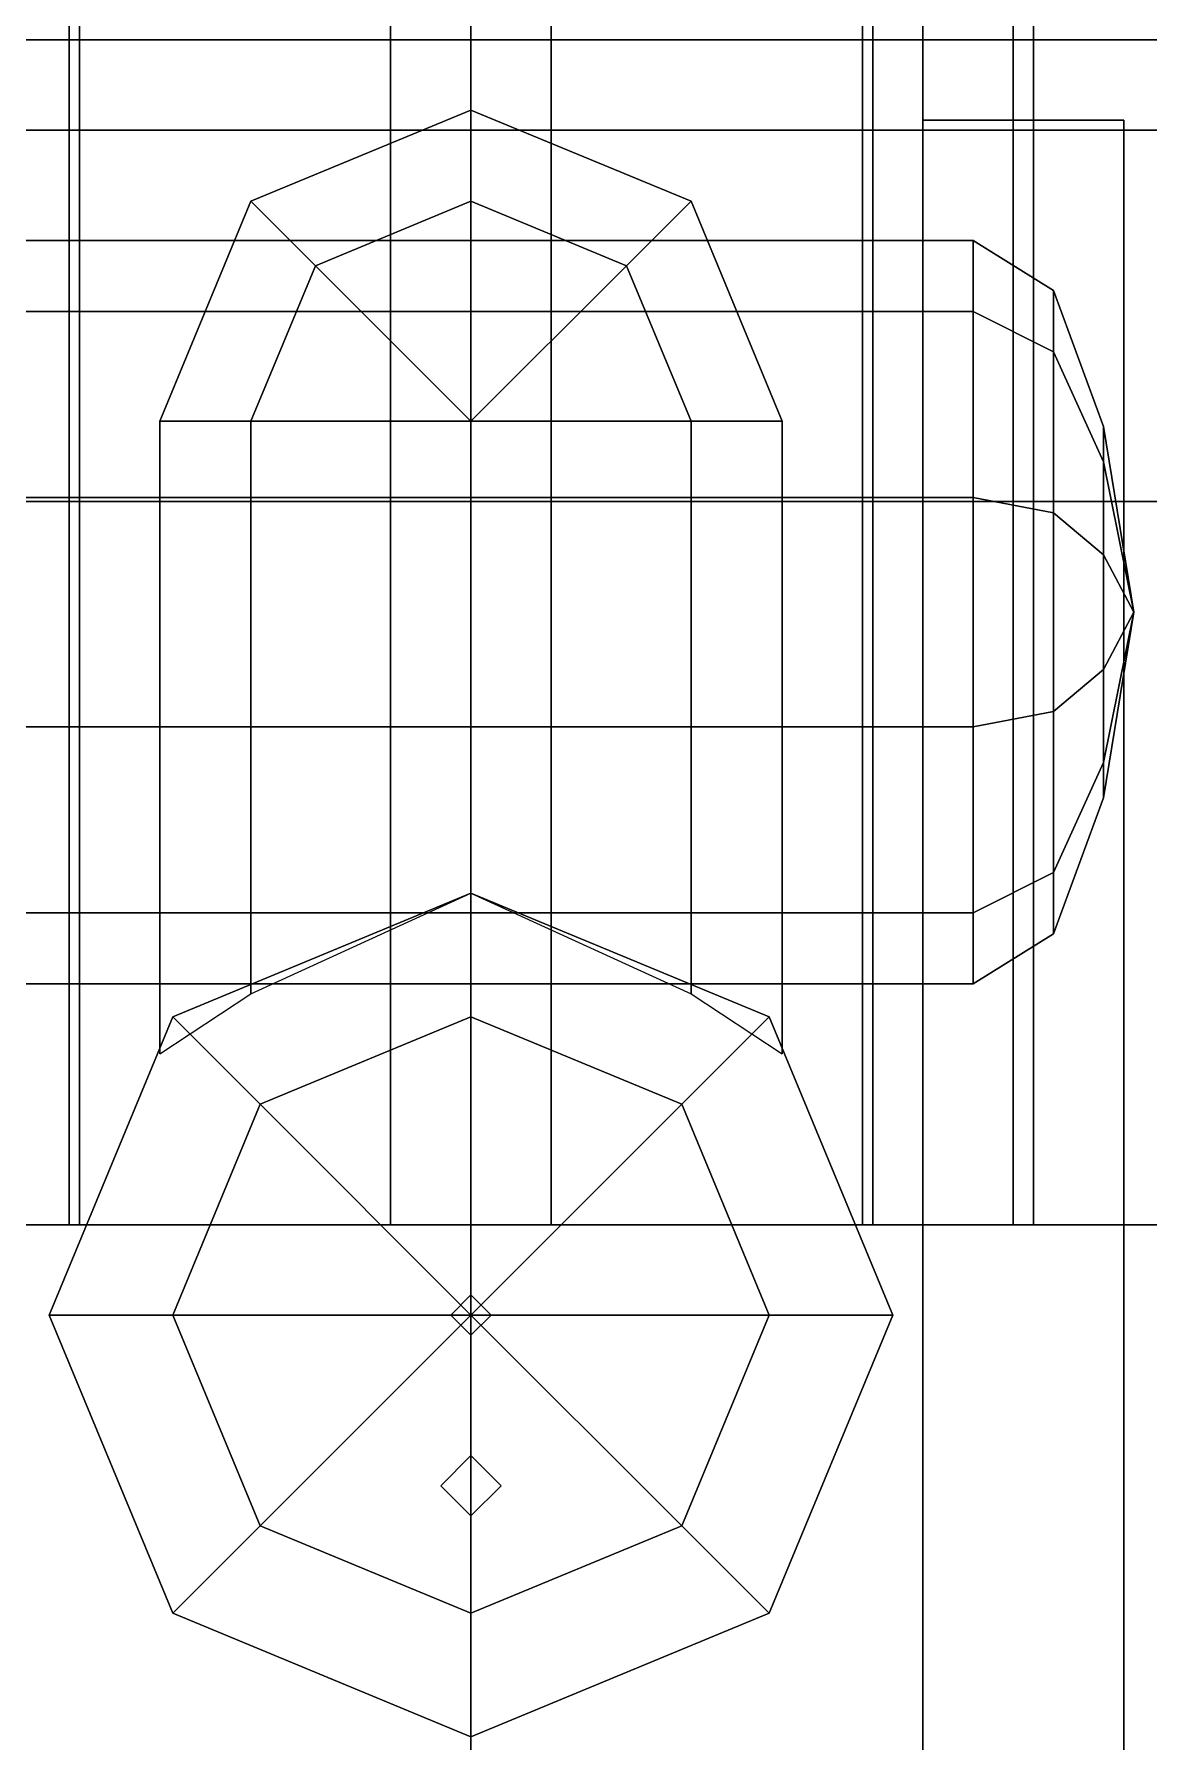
# Model space of a CAD drawing. Header units: millimetres. Extents: x -1.5 to 3, y -6.1 to 15.5.
# Drawn here: x -0.435 to 0.675, y 2.035 to 3.736 of the extents above; entities that cross this region are included whole.
import ezdxf

# ---------------------------------------------------------------- set-up
doc = ezdxf.new("R2010")
doc.units = ezdxf.units.MM

msp = doc.modelspace()

# ---------------------------------------------------------------- linework, layer by layer
for points in [[(1.45, 5.07, 1.98), (1.45, -3.29, 1.98), (-1.45, -3.29, 1.98), (-1.45, 5.07, 1.98)], [(-1.45, 5.07, 2.07), (-1.45, -3.29, 2.07), (1.45, -3.29, 2.07), (1.45, 5.07, 2.07)], [(0, 4.7, 3.89), (-0.45, 4.7, 3.7694), (-0.45, -1.52, 3.7694), (0, -1.52, 3.89)], [(-0.45, 4.7, 2.2106), (0, 4.7, 2.09), (0, -1.52, 2.09), (-0.45, -1.52, 2.2106)], [(0.45, 4.7, 3.7694), (0, 4.7, 3.89), (0, -1.52, 3.89), (0.45, -1.52, 3.7694)], [(0, 4.7, 2.09), (0.45, 4.7, 2.2106), (0.45, -1.52, 2.2106), (0, -1.52, 2.09)], [(0.7794, 4.7, 3.44), (0.45, 4.7, 3.7694), (0.45, -1.52, 3.7694), (0.7794, -1.52, 3.44)], [(0.45, 4.7, 2.2106), (0.7794, 4.7, 2.54), (0.7794, -1.52, 2.54), (0.45, -1.52, 2.2106)], [(-0.4, 2.55, -12.77), (-0.4, 4.06, -12.77), (-0.56, 4.06, -12.82), (-0.56, 2.55, -12.82)], [(-0.54, 2.55, -12.85), (-0.54, 4.06, -12.85), (-0.39, 4.06, -12.8), (-0.39, 2.55, -12.8)], [(-0.08, 2.55, -12.69), (-0.08, 4.06, -12.69), (-0.4, 4.06, -12.77), (-0.4, 2.55, -12.77)], [(-0.39, 2.55, -12.8), (-0.39, 4.06, -12.8), (-0.08, 4.06, -12.73), (-0.08, 2.55, -12.73)], [(-0.08, 2.55, -12.73), (-0.08, 4.06, -12.73), (0.08, 4.06, -12.73), (0.08, 2.55, -12.73)], [(0.08, 2.55, -12.69), (0.08, 4.06, -12.69), (-0.08, 4.06, -12.69), (-0.08, 2.55, -12.69)], [(0.08, 4.06, -12.69), (0.08, 2.55, -12.69), (0.4, 2.55, -12.77), (0.4, 4.06, -12.77)], [(0.39, 4.06, -12.8), (0.39, 2.55, -12.8), (0.08, 2.55, -12.73), (0.08, 4.06, -12.73)], [(0.54, 4.06, -12.85), (0.54, 2.55, -12.85), (0.39, 2.55, -12.8), (0.39, 4.06, -12.8)], [(0.4, 4.06, -12.77), (0.4, 2.55, -12.77), (0.56, 2.55, -12.82), (0.56, 4.06, -12.82)], [(0.85, 4.06, -12.98), (0.85, 2.55, -12.98), (0.54, 2.55, -12.85), (0.54, 4.06, -12.85)], [(0.56, 4.06, -12.82), (0.56, 2.55, -12.82), (0.89, 2.55, -12.96), (0.89, 4.06, -12.96)], [(1.46, 3.73, -16.08), (1.5, 3.27, -16.08), (-1.5, 3.27, -16.08), (-1.46, 3.73, -16.08)], [(1.46, 3.73, -14.74), (1.46, 3.73, -16.08), (-1.46, 3.73, -16.08), (-1.46, 3.73, -14.74)], [(1.42, 3.73, -14.74), (-1.42, 3.73, -14.74), (-1.46, 3.27, -14.74), (1.46, 3.27, -14.74)], [(0, 3.66, 3.89), (-0.2192, 3.5692, 3.83), (-0.2192, 3.5692, 4.03), (0, 3.66, 4.03)], [(0, 3.5692, 4.22), (0, 3.66, 4.03), (-0.2192, 3.5692, 4.03), (-0.155, 3.505, 4.22)], [(0.2192, 3.5692, 3.83), (0, 3.66, 3.89), (0, 3.66, 4.03), (0.2192, 3.5692, 4.03)], [(0.155, 3.505, 4.22), (0.2192, 3.5692, 4.03), (0, 3.66, 4.03), (0, 3.5692, 4.22)], [(-1.1, 3.64, 2.07), (0, 3.64, 2.07), (0, 3.64, 2.09), (-0.45, 3.64, 2.2106)], [(0.45, 3.64, 2.2106), (0, 3.64, 2.09), (0, 3.64, 2.07), (1.1, 3.64, 2.07)], [(0.45, 3.65, 0.52), (0.45, -3.82, 0.52), (0.45, -4.09, 1.35), (0.45, 3.65, 1.35)], [(0.45, 3.65, 1.35), (0.45, -4.09, 1.35), (0.65, -4.09, 1.35), (0.65, 3.65, 1.35)], [(0.65, 3.65, 1.35), (0.65, 3.65, 0.52), (0.45, 3.65, 0.52), (0.45, 3.65, 1.35)], [(0.65, 3.65, 0.52), (0.65, -3.82, 0.52), (0.45, -3.82, 0.52), (0.45, 3.65, 0.52)], [(0.7794, 3.64, 2.54), (0.45, 3.64, 2.2106), (1.1, 3.64, 2.07), (1.1, 3.64, 2.17)], [(0.65, -4.09, 1.35), (0.65, -3.82, 0.52), (0.65, 3.65, 0.52), (0.65, 3.65, 1.35)], [(-0.2192, 3.5692, 3.83), (-0.31, 3.35, 3.78), (-0.31, 3.35, 4.03), (-0.2192, 3.5692, 4.03)], [(-0.155, 3.505, 4.22), (-0.2192, 3.5692, 4.03), (-0.31, 3.35, 4.03), (-0.2192, 3.35, 4.22)], [(0, 3.35, 4.27), (0, 3.5692, 4.22), (-0.155, 3.505, 4.22), (0, 3.35, 4.27)], [(0, 3.35, 4.27), (0.155, 3.505, 4.22), (0, 3.5692, 4.22), (0, 3.35, 4.27)], [(0.2192, 3.35, 4.22), (0.31, 3.35, 4.03), (0.2192, 3.5692, 4.03), (0.155, 3.505, 4.22)], [(0.31, 3.35, 3.78), (0.2192, 3.5692, 3.83), (0.2192, 3.5692, 4.03), (0.31, 3.35, 4.03)], [(0.5, 3.4593, 1.8275), (0.5, 3.53, 1.61), (-0.5, 3.53, 1.61), (-0.5, 3.4593, 1.8275)], [(0.5, 3.53, 1.61), (0.5, 3.4593, 1.3925), (-0.5, 3.4593, 1.3925), (-0.5, 3.53, 1.61)], [(0.58, 3.4804, 1.61), (0.5, 3.53, 1.61), (0.5, 3.4593, 1.8275), (0.58, 3.4192, 1.7983)], [(0.58, 3.4192, 1.4217), (0.5, 3.4593, 1.3925), (0.5, 3.53, 1.61), (0.58, 3.4804, 1.61)], [(0, 3.35, 4.27), (-0.155, 3.505, 4.22), (-0.2192, 3.35, 4.22), (0, 3.35, 4.27)], [(0, 3.35, 4.27), (0.2192, 3.35, 4.22), (0.155, 3.505, 4.22), (0, 3.35, 4.27)], [(0.63, 3.345, 1.61), (0.58, 3.4804, 1.61), (0.58, 3.4192, 1.7983), (0.63, 3.3097, 1.7187)], [(0.63, 3.3097, 1.5013), (0.58, 3.4192, 1.4217), (0.58, 3.4804, 1.61), (0.63, 3.345, 1.61)], [(0.5, 3.4593, 1.3925), (0.5, 3.2743, 1.2581), (-0.5, 3.2743, 1.2581), (-0.5, 3.4593, 1.3925)], [(0.5, 3.2743, 1.9619), (0.5, 3.4593, 1.8275), (-0.5, 3.4593, 1.8275), (-0.5, 3.2743, 1.9619)], [(0.58, 3.259, 1.3053), (0.5, 3.2743, 1.2581), (0.5, 3.4593, 1.3925), (0.58, 3.4192, 1.4217)], [(0.58, 3.4192, 1.7983), (0.5, 3.4593, 1.8275), (0.5, 3.2743, 1.9619), (0.58, 3.259, 1.9147)], [(0.63, 3.2172, 1.4341), (0.58, 3.259, 1.3053), (0.58, 3.4192, 1.4217), (0.63, 3.3097, 1.5013)], [(0.63, 3.3097, 1.7187), (0.58, 3.4192, 1.7983), (0.58, 3.259, 1.9147), (0.63, 3.2172, 1.7859)], [(-0.31, 3.35, 3.78), (-0.31, 2.72, 3.78), (-0.31, 2.72, 4.03), (-0.31, 3.35, 4.03)], [(-0.31, 3.35, 4.03), (-0.31, 2.72, 4.03), (-0.2192, 2.78, 4.22), (-0.2192, 3.35, 4.22)], [(-0.2192, 3.35, 4.22), (-0.2192, 2.78, 4.22), (0, 2.88, 4.27), (0, 3.35, 4.27)], [(0, 3.35, 4.27), (0, 2.88, 4.27), (0.2192, 2.78, 4.22), (0.2192, 3.35, 4.22)], [(0.2192, 3.35, 4.22), (0.2192, 2.78, 4.22), (0.31, 2.72, 4.03), (0.31, 3.35, 4.03)], [(0.31, 3.35, 4.03), (0.31, 2.72, 4.03), (0.31, 2.72, 3.78), (0.31, 3.35, 3.78)], [(0.66, 3.16, 1.61), (0.63, 3.345, 1.61), (0.63, 3.3097, 1.7187), (0.66, 3.16, 1.61)], [(0.66, 3.16, 1.61), (0.63, 3.3097, 1.5013), (0.63, 3.345, 1.61), (0.66, 3.16, 1.61)], [(0.66, 3.16, 1.61), (0.63, 3.3097, 1.7187), (0.63, 3.2172, 1.7859), (0.66, 3.16, 1.61)], [(0.66, 3.16, 1.61), (0.63, 3.2172, 1.4341), (0.63, 3.3097, 1.5013), (0.66, 3.16, 1.61)], [(1.5, 3.27, -16.08), (1.5, -3.1, -16.08), (-1.5, -3.1, -16.08), (-1.5, 3.27, -16.08)], [(1.46, 3.27, -14.74), (-1.46, 3.27, -14.74), (-1.46, -3.1, -14.74), (1.46, -3.1, -14.74)], [(0.5, 3.2743, 1.2581), (0.5, 3.0457, 1.2581), (-0.5, 3.0457, 1.2581), (-0.5, 3.2743, 1.2581)], [(0.5, 3.0457, 1.9619), (0.5, 3.2743, 1.9619), (-0.5, 3.2743, 1.9619), (-0.5, 3.0457, 1.9619)], [(0.58, 3.061, 1.3053), (0.5, 3.0457, 1.2581), (0.5, 3.2743, 1.2581), (0.58, 3.259, 1.3053)], [(0.58, 3.259, 1.9147), (0.5, 3.2743, 1.9619), (0.5, 3.0457, 1.9619), (0.58, 3.061, 1.9147)], [(0.63, 3.1028, 1.4341), (0.58, 3.061, 1.3053), (0.58, 3.259, 1.3053), (0.63, 3.2172, 1.4341)], [(0.63, 3.2172, 1.7859), (0.58, 3.259, 1.9147), (0.58, 3.061, 1.9147), (0.63, 3.1028, 1.7859)], [(0.66, 3.16, 1.61), (0.63, 3.2172, 1.7859), (0.63, 3.1028, 1.7859), (0.66, 3.16, 1.61)], [(0.66, 3.16, 1.61), (0.63, 3.1028, 1.4341), (0.63, 3.2172, 1.4341), (0.66, 3.16, 1.61)], [(0.66, 3.16, 1.61), (0.63, 3.0103, 1.7187), (0.63, 2.975, 1.61), (0.66, 3.16, 1.61)], [(0.66, 3.16, 1.61), (0.63, 3.1028, 1.7859), (0.63, 3.0103, 1.7187), (0.66, 3.16, 1.61)], [(0.66, 3.16, 1.61), (0.63, 3.0103, 1.5013), (0.63, 3.1028, 1.4341), (0.66, 3.16, 1.61)], [(0.66, 3.16, 1.61), (0.63, 2.975, 1.61), (0.63, 3.0103, 1.5013), (0.66, 3.16, 1.61)], [(0.63, 3.0103, 1.5013), (0.58, 2.9008, 1.4217), (0.58, 3.061, 1.3053), (0.63, 3.1028, 1.4341)], [(0.63, 3.1028, 1.7859), (0.58, 3.061, 1.9147), (0.58, 2.9008, 1.7983), (0.63, 3.0103, 1.7187)], [(0.5, 3.0457, 1.2581), (0.5, 2.8607, 1.3925), (-0.5, 2.8607, 1.3925), (-0.5, 3.0457, 1.2581)], [(0.5, 2.8607, 1.8275), (0.5, 3.0457, 1.9619), (-0.5, 3.0457, 1.9619), (-0.5, 2.8607, 1.8275)], [(0.58, 2.9008, 1.4217), (0.5, 2.8607, 1.3925), (0.5, 3.0457, 1.2581), (0.58, 3.061, 1.3053)], [(0.58, 3.061, 1.9147), (0.5, 3.0457, 1.9619), (0.5, 2.8607, 1.8275), (0.58, 2.9008, 1.7983)], [(0.63, 3.0103, 1.7187), (0.58, 2.9008, 1.7983), (0.58, 2.8396, 1.61), (0.63, 2.975, 1.61)], [(0.63, 2.975, 1.61), (0.58, 2.8396, 1.61), (0.58, 2.9008, 1.4217), (0.63, 3.0103, 1.5013)], [(0.58, 2.9008, 1.7983), (0.5, 2.8607, 1.8275), (0.5, 2.79, 1.61), (0.58, 2.8396, 1.61)], [(0.58, 2.8396, 1.61), (0.5, 2.79, 1.61), (0.5, 2.8607, 1.3925), (0.58, 2.9008, 1.4217)], [(0, 2.88, 3.89), (-0.297, 2.757, 3.81), (-0.297, 2.757, 4.63), (0, 2.88, 4.63)], [(0, 2.757, 4.85), (0, 2.88, 4.63), (-0.297, 2.757, 4.63), (-0.21, 2.67, 4.85)], [(0.297, 2.757, 3.81), (0, 2.88, 3.89), (0, 2.88, 4.63), (0.297, 2.757, 4.63)], [(0.21, 2.67, 4.85), (0.297, 2.757, 4.63), (0, 2.88, 4.63), (0, 2.757, 4.85)], [(0.5, 2.79, 1.61), (0.5, 2.8607, 1.8275), (-0.5, 2.8607, 1.8275), (-0.5, 2.79, 1.61)], [(0.5, 2.8607, 1.3925), (0.5, 2.79, 1.61), (-0.5, 2.79, 1.61), (-0.5, 2.8607, 1.3925)], [(-0.297, 2.757, 3.81), (-0.42, 2.46, 3.77), (-0.42, 2.46, 4.63), (-0.297, 2.757, 4.63)], [(-0.21, 2.67, 4.85), (-0.297, 2.757, 4.63), (-0.42, 2.46, 4.63), (-0.297, 2.46, 4.85)], [(0, 2.46, 4.92), (0, 2.757, 4.85), (-0.21, 2.67, 4.85), (0, 2.46, 4.92)], [(0, 2.46, 4.92), (0.21, 2.67, 4.85), (0, 2.757, 4.85), (0, 2.46, 4.92)], [(0.297, 2.46, 4.85), (0.42, 2.46, 4.63), (0.297, 2.757, 4.63), (0.21, 2.67, 4.85)], [(0.42, 2.46, 3.77), (0.297, 2.757, 3.81), (0.297, 2.757, 4.63), (0.42, 2.46, 4.63)], [(0, 2.46, 4.92), (-0.21, 2.67, 4.85), (-0.297, 2.46, 4.85), (0, 2.46, 4.92)], [(0, 2.46, 4.92), (0.297, 2.46, 4.85), (0.21, 2.67, 4.85), (0, 2.46, 4.92)], [(-0.54, 2.55, -12.85), (-0.39, 2.55, -12.8), (-0.4, 2.55, -12.77), (-0.56, 2.55, -12.82)], [(-0.39, 2.55, -12.8), (-0.08, 2.55, -12.73), (-0.08, 2.55, -12.69), (-0.4, 2.55, -12.77)], [(-0.08, 2.55, -12.73), (0.08, 2.55, -12.73), (0.08, 2.55, -12.69), (-0.08, 2.55, -12.69)], [(0.08, 2.55, -12.73), (0.39, 2.55, -12.8), (0.4, 2.55, -12.77), (0.08, 2.55, -12.69)], [(0.39, 2.55, -12.8), (0.54, 2.55, -12.85), (0.56, 2.55, -12.82), (0.4, 2.55, -12.77)], [(0.54, 2.55, -12.85), (0.85, 2.55, -12.98), (0.89, 2.55, -12.96), (0.56, 2.55, -12.82)], [(0, 2.5, 4.97), (0, 1.63, 4.94), (0, 1.63, 5.01), (0, 2.5, 5.04)], [(0, 2.5, 5.04), (0, 1.63, 5.01), (0, 1.63, 4.94), (0, 2.5, 4.97)], [(0, 2.48, 4.9153), (-0.02, 2.46, 4.9153), (-0.02, 2.46, 5.06), (0, 2.48, 5.06)], [(0, 2.48, 5.06), (-0.02, 2.46, 5.06), (0, 2.44, 5.06), (0.02, 2.46, 5.06)], [(0.02, 2.46, 4.9153), (0, 2.48, 4.9153), (0, 2.48, 5.06), (0.02, 2.46, 5.06)], [(-0.42, 2.46, 3.77), (-0.297, 2.163, 3.81), (-0.297, 2.163, 4.63), (-0.42, 2.46, 4.63)], [(-0.297, 2.46, 4.85), (-0.42, 2.46, 4.63), (-0.297, 2.163, 4.63), (-0.21, 2.25, 4.85)], [(0, 2.46, 4.92), (-0.297, 2.46, 4.85), (-0.21, 2.25, 4.85), (0, 2.46, 4.92)], [(0, 2.46, 4.92), (-0.21, 2.25, 4.85), (0, 2.163, 4.85), (0, 2.46, 4.92)], [(-0.02, 2.46, 4.9153), (0, 2.44, 4.9153), (0, 2.44, 5.06), (-0.02, 2.46, 5.06)], [(0, 2.46, 4.92), (0.21, 2.25, 4.85), (0.297, 2.46, 4.85), (0, 2.46, 4.92)], [(0, 2.46, 4.92), (0, 2.163, 4.85), (0.21, 2.25, 4.85), (0, 2.46, 4.92)], [(0, 2.44, 4.9153), (0.02, 2.46, 4.9153), (0.02, 2.46, 5.06), (0, 2.44, 5.06)], [(0.21, 2.25, 4.85), (0.297, 2.163, 4.63), (0.42, 2.46, 4.63), (0.297, 2.46, 4.85)], [(0.297, 2.163, 3.81), (0.42, 2.46, 3.77), (0.42, 2.46, 4.63), (0.297, 2.163, 4.63)], [(0, 2.32, 4.887), (-0.03, 2.29, 4.87), (-0.03, 2.29, 5.06), (0, 2.32, 5.06)], [(0, 2.32, 5.06), (-0.03, 2.29, 5.06), (0, 2.26, 5.06), (0.03, 2.29, 5.06)], [(0.03, 2.29, 4.87), (0, 2.32, 4.887), (0, 2.32, 5.06), (0.03, 2.29, 5.06)], [(-0.03, 2.29, 4.87), (0, 2.26, 4.8729), (0, 2.26, 5.06), (-0.03, 2.29, 5.06)], [(0, 2.26, 4.8729), (0.03, 2.29, 4.87), (0.03, 2.29, 5.06), (0, 2.26, 5.06)], [(-0.21, 2.25, 4.85), (-0.297, 2.163, 4.63), (0, 2.04, 4.63), (0, 2.163, 4.85)], [(0, 2.163, 4.85), (0, 2.04, 4.63), (0.297, 2.163, 4.63), (0.21, 2.25, 4.85)], [(-0.297, 2.163, 3.81), (0, 2.04, 3.89), (0, 2.04, 4.63), (-0.297, 2.163, 4.63)], [(0, 2.04, 3.89), (0.297, 2.163, 3.81), (0.297, 2.163, 4.63), (0, 2.04, 4.63)]]:
    msp.add_3dface(points)

doc.saveas('drawing.dxf')
